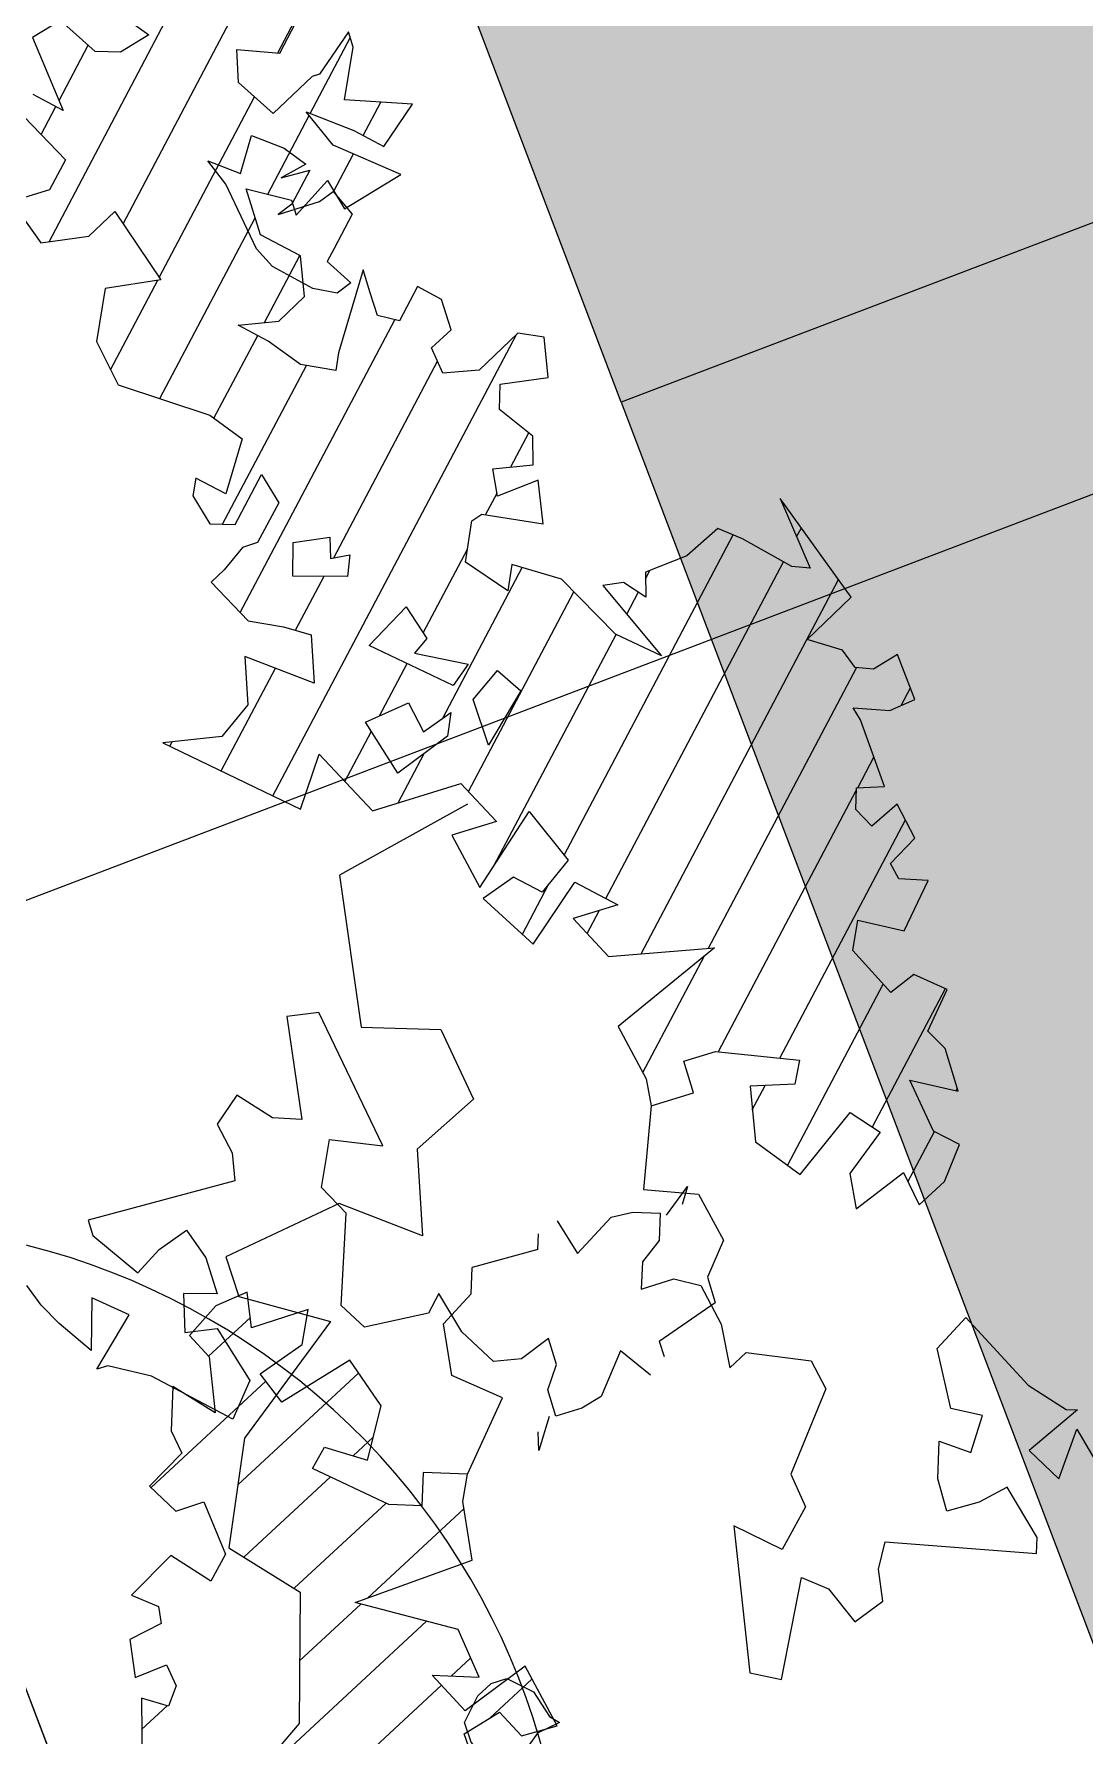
# Model space of a CAD drawing. Header units: metres. Extents: x 1838950 to 1842843, y 5171318 to 5174224.
# Drawn here: x 1841121.359 to 1841122.188, y 5171575.654 to 5171576.997 of the extents above; entities that cross this region are included whole.
import ezdxf

# ---------------------------------------------------------------- set-up
doc = ezdxf.new("R2010")
doc.units = ezdxf.units.M
doc.header["$LTSCALE"] = 0.0254
for name, color, linetype, lineweight, true_color in [('SA - arbuste', 7, 'Continuous', 18, 0x008000), ('SA - bande stérile', 7, 'Continuous', 18, 0xc0c0c0), ('SA - clôture', 7, 'Continuous', 18, 0x800080), ('SA - couvre sol 3', 7, 'Continuous', 18, 0x99cc00), ('SA - gazon', 7, 'Continuous', 18, 0xccffcc), ('SA - haie séparative', 7, 'Continuous', 18, 0x008000), ('SA - Limite terrain', 1, 'Continuous', 18, 0xff0000), ('SA - trame bande stérile', 6, 'Continuous', 18, 0xff00ff), ('SA - trame couvre sol 3', 7, 'Continuous', 18, 0xff6600), ('SA - trame gazon', 4, 'Continuous', 18, 0x00ffff), ('SA - volige bois', 7, 'Continuous', 18, 0x993300)]:
    doc.layers.add(name, color=color, linetype=linetype, lineweight=lineweight, true_color=true_color)
doc.layers.add('SA - Bâtiment AB', color=7, linetype='Continuous', lineweight=18)

msp = doc.modelspace()

# ---------------------------------------------------------------- hatches: boundary and pattern name
at = {"layer": 'SA - bande stérile', "linetype": 'Continuous', "lineweight": 18, "true_color": 0xc0c0c0}
h = msp.add_hatch(dxfattribs=at)
h.set_pattern_fill('GRANULATS2_1', color=9, style=0, pattern_type=2)
h.set_pattern_definition([(0, (0.1, 0), (0.5, 0.5), [0.15, -0.35]), (0, (0.4, 0.05), (0.5, 0.5), [0.125, -0.375]), (0, (0.375, 0.075), (0.5, 0.5), [0.1, -0.4]), (0, (0.225, 0.2), (0.5, 0.5), [0.075, -0.425]), (0, (0.2288, 0.2), (0.5, 0.5), [0.1, -0.4]), (0, (0.225, 0.225), (0.5, 0.5), [0.1, -0.4]), (0, (0.22817, 0.225), (0.5, 0.5), [0.125, -0.375]), (0, (0, 0.325), (0.5, 0.5), [0.125, -0.375]), (0, (0.475, 0.35), (0.5, 0.5), [0.125, -0.375]), (90, (0, 0.1), (-0.5, 0.5), [0.075, -0.425]), (90, (0.075, 0.475), (-0.5, 0.5), [0.05, -0.45]), (90, (0.1, 0), (-0.5, 0.5), [0.075, -0.425]), (90, (0.15, 0.45), (-0.5, 0.5), [0.025, -0.475]), (90, (0.175, 0.25), (-0.5, 0.5), [0.075, -0.425]), (90, (0.225, 0.075), (-0.5, 0.5), [0.125, -0.375]), (90, (0.275, 0.425), (-0.5, 0.5), [0.075, -0.425]), (90, (0.325, 0.225), (-0.5, 0.5), [0.1, -0.4]), (90, (0.35, 0.225), (-0.5, 0.5), [0.1, -0.4]), (90, (0.4, 0), (-0.5, 0.5), [0.05, -0.45]), (90, (0.475, 0.075), (-0.5, 0.5), [0.125, -0.375]), (45, (0.05, 0.05), (0, 0.499999999868), [0.212132, -0.49497478115]), (45, (0.1, 0.075), (0, 0.499999999868), [0.106066, -0.60104078115]), (45, (0.325, 0.35), (0, 0.499999999868), [0.14142135, -0.56568543115]), (45, (0.325, 0.375), (0, 0.499999999868), [0.106066, -0.60104078115]), (135, (0.15, 0.325), (-0.499999999868, 0), [0.0353555, -0.67175128115]), (135, (0.05, 0.05), (-0.499999999868, 0), [0.0707105, -0.63639628115]), (135, (0.2, 0.2), (-0.499999999868, 0), [0.0707105, -0.63639628115]), (135, (0.325, 0.325), (-0.499999999868, 0), [0.0707105, -0.63639628115]), (135, (0.475, 0.425), (-0.499999999868, 0), [0.106066, -0.60104078115]), (135, (0.475, 0.4), (-0.499999999868, 0), [0.0707105, -0.63639628115]), (135, (0.45, 0.45), (-0.499999999868, 0), [0.0707105, -0.63639628115]), (135, (0.3, 0), (-0.499999999868, 0), [0.106066, -0.60104078115]), (26.5650512, (0.45, 0.3), (0.500000000112, -2.4e-11), [0.0559, -1.0621339885]), (26.5650512, (0.325, 0.175), (0.500000000112, -2.4e-11), [0.0559, -1.0621339885]), (26.5650512, (0.15, 0.325), (0.500000000112, -2.4e-11), [0.1118, -1.0062339885]), (26.5650512, (0.175, 0.45), (0.500000000112, -2.4e-11), [0.1118, -1.0062339885]), (26.5650512, (0.175, 0.325), (0.500000000112, -2.4e-11), [0.1118, -1.0062339885]), (26.5650512, (0.475, 0.425), (0.500000000112, -2.4e-11), [0.1118, -1.0062339885]), (26.5650512, (0, 0.175), (0.500000000112, -2.4e-11), [0.167705, -0.9503289885]), (26.5650512, (0, 0.2), (0.500000000112, -2.4e-11), [0.167705, -0.9503289885]), (26.5650512, (0, 0.4), (0.500000000112, -2.4e-11), [0.167705, -0.9503289885]), (63.43494882, (0.25, 0.375), (-1.98e-10, 0.500000000112), [0.0559, -1.0621339885]), (63.43494882, (0.475, 0.35), (-1.98e-10, 0.500000000112), [0.0559, -1.0621339885]), (63.43494882, (0.48326, 0.3665), (-1.98e-10, 0.500000000112), [0.1118, -1.0062339885]), (63.43494882, (0.425, 0.3), (-1.98e-10, 0.500000000112), [0.1118, -1.0062339885]), (63.43494882, (0.125, 0.35), (-1.98e-10, 0.500000000112), [0.1118, -1.0062339885]), (63.43494882, (0.1, 0.35), (-1.98e-10, 0.500000000112), [0.1118, -1.0062339885]), (63.43494882, (0.275, 0.4), (-1.98e-10, 0.500000000112), [0.167705, -0.9503289885]), (116.5650512, (0.15, 0.275), (2.4e-11, 0.500000000112), [0.0559, -1.0621339885]), (116.5650512, (0.475, 0.225), (2.4e-11, 0.500000000112), [0.0559, -1.0621339885]), (116.5650512, (0.375, 0.075), (2.4e-11, 0.500000000112), [0.1118, -1.0062339885]), (116.5650512, (0.35, 0.1), (2.4e-11, 0.500000000112), [0.1118, -1.0062339885]), (116.5650512, (0.4, 0.45), (2.4e-11, 0.500000000112), [0.1118, -1.0062339885]), (116.5650512, (0, 0.2), (2.4e-11, 0.500000000112), [0.1118, -1.0062339885]), (116.5650512, (0.25, 0), (2.4e-11, 0.500000000112), [0.167705, -0.9503289885]), (153.43494882, (0.425, 0.3), (-0.500000000112, -1.98e-10), [0.1118, -1.0062339885]), (153.43494882, (0.45, 0.275), (-0.500000000112, -1.98e-10), [0.1118, -1.0062339885]), (153.43494882, (0.075, 0.025), (-0.500000000112, -1.98e-10), [0.0559, -1.0621339885]), (153.43494882, (0.225, 0.225), (-0.500000000112, -1.98e-10), [0.0559, -1.0621339885]), (153.43494882, (0.325, 0.375), (-0.500000000112, -1.98e-10), [0.0559, -1.0621339885])])
h.paths.add_polyline_path([(1841121.6446, 5171577.1733), (1841124.542, 5171578.2755), (1841126.7803, 5171572.3915), (1841126.313, 5171572.2137), (1841124.2524, 5171577.6304), (1841121.8223, 5171576.706)])
at = {"layer": 'SA - couvre sol 3', "linetype": 'Continuous', "lineweight": 18, "true_color": 0x99cc00}
h = msp.add_hatch(dxfattribs=at)
h.set_pattern_fill('PELOUSE6_1', color=62, style=0, pattern_type=2)
h.set_pattern_definition([(0, (1841079.9403, 5171541.8818), (0, 1.2), [0.375, -2.025]), (90, (1841080.081, 5171541.8818), (-2.4, 1e-16), [0.15, -1.05]), (90, (1841080.1747, 5171541.8818), (-2.4, 1e-16), [0.15, -1.05]), (90, (1841080.1278, 5171541.8818), (-2.4, 1e-16), [0.1875, -1.0125]), (123.6901, (1841080.03406, 5171541.8818), (-2.4, 2.4), [0.12, -4.20746]), (56.3099, (1841080.22156, 5171541.8818), (8e-11, 1.2), [0.12, -4.20746]), (56.3099, (1841080.3153, 5171541.8818), (8e-11, 1.2), [0.26, -4.06666]), (123.6901, (1841079.9403, 5171541.8818), (-2.4, 2.4), [0.26, -4.06666]), (0, (1841080.791, 5171542.1068), (0, 1.2), [0.444246, -1.955755]), (0, (1841080.6343, 5171542.3018), (0, 1.2), [0.8281, -1.5719]), (0, (1841080.6696, 5171542.3018), (0, 1.2), [0.430743, -1.969257]), (0, (1841080.4792, 5171542.4968), (0, 1.2), [1.1948, -1.2052]), (0, (1841080.5213, 5171542.4968), (0, 1.2), [0.294787, -2.105213]), (0, (1841080.3234, 5171542.6918), (0, 1.2), [1.00461, -1.39539]), (0, (1841080.3262, 5171542.8868), (0, 1.2), [0.655697, -1.744303])])
edge = h.paths.add_edge_path()
edge.add_line((1841124.4247, 5171568.1894), (1841123.1446, 5171570.98))
edge.add_line((1841123.1446, 5171570.98), (1841120.8968, 5171576.8889))
edge.add_line((1841120.8968, 5171576.8889), (1841118.6817, 5171576.0462))
edge.add_line((1841118.6817, 5171576.0462), (1841118.9306, 5171575.3919))
edge.add_line((1841118.9306, 5171575.3919), (1841118.1829, 5171575.1075))
edge.add_line((1841118.1829, 5171575.1075), (1841117.934, 5171575.7618))
edge.add_line((1841117.934, 5171575.7618), (1841117.1587, 5171575.4669))
edge.add_line((1841117.1587, 5171575.4669), (1841117.2033, 5171575.3497))
edge.add_line((1841117.2033, 5171575.3497), (1841114.4455, 5171574.3006))
edge.add_line((1841114.4455, 5171574.3006), (1841114.8774, 5171573.1653))
edge.add_line((1841114.8774, 5171573.1653), (1841115.0329, 5171573.2254))
edge.add_arc((1841115.7442, 5171571.3561), 2, 33.9234, 110.8327, ccw=False)
edge.add_line((1841117.4038, 5171572.4723), (1841123.448, 5171563.4854))
edge.add_arc((1841127.3895, 5171566.1363), 4.75, 213.9233, 345.355)
edge.add_line((1841131.9852, 5171564.9354), (1841133.3513, 5171570.1633))
edge.add_line((1841133.3513, 5171570.1633), (1841128.3515, 5171568.2613))
edge.add_line((1841128.3515, 5171568.2613), (1841127.911, 5171569.4193))
edge.add_line((1841127.911, 5171569.4193), (1841125.2005, 5171568.3882))
edge.add_line((1841125.2005, 5171568.3882), (1841125.1685, 5171568.4723))
edge.add_line((1841125.1685, 5171568.4723), (1841124.4247, 5171568.1894))

# ---------------------------------------------------------------- linework, layer by layer
at = {"layer": 'SA - arbuste'}
msp.add_arc((1841121.2149, 5171575.4923), 0.5659, 353.7079, 105.3583, dxfattribs=at)
at = {"layer": 'SA - Bâtiment AB', "linetype": 'Continuous'}
msp.add_line((1841118.9306, 5171575.3919), (1841124.7909, 5171577.6213), dxfattribs=at)
at = {"layer": 'SA - clôture', "lineweight": 20, "flags": 128}
msp.add_lwpolyline([(1841125.2619, 5171568.5079), (1841124.2338, 5171568.1168), (1841120.8968, 5171576.8889)], dxfattribs=at)
at = {"layer": 'SA - gazon', "color": 254, "linetype": 'Continuous', "true_color": 0xccffcc}
msp.add_solid([(1841124.2524, 5171577.6304), (1841121.8223, 5171576.706), (1841126.313, 5171572.2137), (1841123.8829, 5171571.2893)], dxfattribs=at)
at = {"layer": 'SA - haie séparative'}
for p, q in [((1841121.3707, 5171576.8327), (1841121.4892, 5171577.0572)), ((1841121.3707, 5171576.8327), (1841121.4892, 5171577.0572)), ((1841121.4291, 5171576.8469), (1841121.5281, 5171577.0343)), ((1841121.4291, 5171576.8469), (1841121.5281, 5171577.0343)), ((1841121.5512, 5171576.9816), (1841121.5644, 5171577.0066)), ((1841121.5512, 5171576.9816), (1841121.5644, 5171577.0066)), ((1841121.3786, 5171576.9442), (1841121.4016, 5171576.9877)), ((1841121.3786, 5171576.9442), (1841121.4016, 5171576.9877)), ((1841121.5769, 5171576.9339), (1841121.6084, 5171576.9935)), ((1841121.5769, 5171576.9339), (1841121.6084, 5171576.9935)), ((1841121.4577, 5171576.8046), (1841121.5329, 5171576.947)), ((1841121.4577, 5171576.8046), (1841121.5329, 5171576.947)), ((1841121.6186, 5171576.9165), (1841121.6325, 5171576.9428)), ((1841121.6186, 5171576.9165), (1841121.6325, 5171576.9428)), ((1841121.3644, 5171576.9173), (1841121.3761, 5171576.9394)), ((1841121.3644, 5171576.9173), (1841121.3761, 5171576.9394)), ((1841121.5433, 5171576.8702), (1841121.576, 5171576.9322)), ((1841121.5433, 5171576.8702), (1841121.576, 5171576.9322)), ((1841121.5218, 5171576.8865), (1841121.5304, 5171576.9165)), ((1841121.5304, 5171576.9165), (1841121.5562, 5171576.9065)), ((1841121.5562, 5171576.9065), (1841121.5733, 5171576.8939)), ((1841121.5955, 5171576.8726), (1841121.6109, 5171576.9019)), ((1841121.5955, 5171576.8726), (1841121.6109, 5171576.9019)), ((1841121.4961, 5171576.8964), (1841121.5218, 5171576.8865)), ((1841121.5102, 5171576.8782), (1841121.4961, 5171576.8964)), ((1841121.5733, 5171576.8939), (1841121.5539, 5171576.8832)), ((1841121.5539, 5171576.8832), (1841121.5766, 5171576.8892)), ((1841121.5766, 5171576.8892), (1841121.5623, 5171576.8622)), ((1841121.5344, 5171576.8272), (1841121.5102, 5171576.8782)), ((1841121.5516, 5171576.8542), (1841121.5843, 5171576.8643)), ((1841121.5623, 5171576.8622), (1841121.5516, 5171576.8542)), ((1841121.5843, 5171576.8643), (1841121.595, 5171576.8723)), ((1841121.595, 5171576.8723), (1841121.61, 5171576.8543)), ((1841121.4581, 5171576.7089), (1841121.5335, 5171576.8516)), ((1841121.4581, 5171576.7089), (1841121.5335, 5171576.8516)), ((1841121.61, 5171576.8543), (1841121.5957, 5171576.8273)), ((1841121.5472, 5171576.8132), (1841121.5344, 5171576.8272)), ((1841121.5407, 5171576.769), (1841121.5687, 5171576.8218)), ((1841121.5407, 5171576.769), (1841121.5687, 5171576.8218)), ((1841121.5957, 5171576.8273), (1841121.5903, 5171576.8171)), ((1841121.579, 5171576.7957), (1841121.5472, 5171576.8132)), ((1841121.5903, 5171576.8171), (1841121.6088, 5171576.8002)), ((1841121.4192, 5171576.7317), (1841121.4565, 5171576.8023)), ((1841121.4192, 5171576.7317), (1841121.4565, 5171576.8023)), ((1841121.5981, 5171576.7922), (1841121.579, 5171576.7957)), ((1841121.6088, 5171576.8002), (1841121.5981, 5171576.7922)), ((1841121.5217, 5171576.5401), (1841121.6437, 5171576.7711)), ((1841121.5217, 5171576.5401), (1841121.6437, 5171576.7711)), ((1841121.5009, 5171576.6935), (1841121.5354, 5171576.7588)), ((1841121.5009, 5171576.6935), (1841121.5354, 5171576.7588)), ((1841121.5473, 5171576.3956), (1841121.7393, 5171576.7591)), ((1841121.5473, 5171576.3956), (1841121.7393, 5171576.7591)), ((1841121.5076, 5171576.6098), (1841121.5738, 5171576.7351)), ((1841121.5076, 5171576.6098), (1841121.5738, 5171576.7351)), ((1841121.5955, 5171576.5834), (1841121.6774, 5171576.7384)), ((1841121.5955, 5171576.5834), (1841121.6774, 5171576.7384)), ((1841121.7352, 5171576.655), (1841121.7494, 5171576.6819)), ((1841121.7352, 5171576.655), (1841121.7494, 5171576.6819)), ((1841121.7153, 5171576.6173), (1841121.7243, 5171576.6344)), ((1841121.7153, 5171576.6173), (1841121.7243, 5171576.6344)), ((1841121.9608, 5171576.5999), (1841121.9645, 5171576.607)), ((1841121.9608, 5171576.5999), (1841121.9645, 5171576.607)), ((1841121.7772, 5171576.3488), (1841121.9107, 5171576.6015)), ((1841121.7772, 5171576.3488), (1841121.9107, 5171576.6015)), ((1841121.6661, 5171576.5241), (1841121.701, 5171576.5903)), ((1841121.6661, 5171576.5241), (1841121.701, 5171576.5903)), ((1841121.8101, 5171576.3147), (1841121.9504, 5171576.5801)), ((1841121.8101, 5171576.3147), (1841121.9504, 5171576.5801)), ((1841121.5653, 5171576.5262), (1841121.5878, 5171576.5688)), ((1841121.5653, 5171576.5262), (1841121.5878, 5171576.5688)), ((1841121.6815, 5171576.4569), (1841121.7442, 5171576.5756)), ((1841121.6815, 5171576.4569), (1841121.7442, 5171576.5756)), ((1841121.838, 5171576.271), (1841121.9939, 5171576.5662)), ((1841121.838, 5171576.271), (1841121.9939, 5171576.5662)), ((1841121.8415, 5171576.5668), (1841121.8449, 5171576.5733)), ((1841121.8415, 5171576.5668), (1841121.8449, 5171576.5733)), ((1841121.7018, 5171576.3989), (1841121.785, 5171576.5565)), ((1841121.7018, 5171576.3989), (1841121.785, 5171576.5565)), ((1841121.8267, 5171576.5389), (1841121.8358, 5171576.5561)), ((1841121.8267, 5171576.5389), (1841121.8358, 5171576.5561)), ((1841121.7219, 5171576.3405), (1841121.8183, 5171576.5229)), ((1841121.7219, 5171576.3405), (1841121.8183, 5171576.5229)), ((1841121.6315, 5171576.4587), (1841121.6533, 5171576.5)), ((1841121.6315, 5171576.4587), (1841121.6533, 5171576.5)), ((1841121.5067, 5171576.4152), (1841121.5495, 5171576.4962)), ((1841121.5067, 5171576.4152), (1841121.5495, 5171576.4962)), ((1841121.8913, 5171576.2754), (1841122.0081, 5171576.4966)), ((1841121.8913, 5171576.2754), (1841122.0081, 5171576.4966)), ((1841122.0433, 5171576.4668), (1841122.0507, 5171576.4808)), ((1841122.0433, 5171576.4668), (1841122.0507, 5171576.4808)), ((1841121.6042, 5171576.407), (1841121.6251, 5171576.4465)), ((1841121.6042, 5171576.407), (1841121.6251, 5171576.4465)), ((1841121.4661, 5171576.4347), (1841121.4679, 5171576.4381)), ((1841121.4661, 5171576.4347), (1841121.4679, 5171576.4381)), ((1841121.6462, 5171576.3901), (1841121.6668, 5171576.4289)), ((1841121.6462, 5171576.3901), (1841121.6668, 5171576.4289)), ((1841122.009, 5171576.4019), (1841122.0218, 5171576.4261)), ((1841122.009, 5171576.4019), (1841122.0218, 5171576.4261)), ((1841121.8991, 5171576.1938), (1841122.0079, 5171576.3998)), ((1841121.8991, 5171576.1938), (1841122.0079, 5171576.3998)), ((1841121.7011, 5171576.3889), (1841121.6, 5171576.3331)), ((1841121.9474, 5171576.1887), (1841122.0466, 5171576.3767)), ((1841121.9474, 5171576.1887), (1841122.0466, 5171576.3767)), ((1841121.6, 5171576.3331), (1841121.6172, 5171576.213)), ((1841121.7443, 5171576.2864), (1841121.7652, 5171576.3261)), ((1841121.7443, 5171576.2864), (1841121.7652, 5171576.3261)), ((1841121.7955, 5171576.2869), (1841121.8052, 5171576.3053)), ((1841121.7955, 5171576.2869), (1841121.8052, 5171576.3053)), ((1841121.8395, 5171576.1774), (1841121.8881, 5171576.2693)), ((1841121.8395, 5171576.1774), (1841121.8881, 5171576.2693)), ((1841121.9536, 5171576.1041), (1841122.0291, 5171576.2471)), ((1841121.9536, 5171576.1041), (1841122.0291, 5171576.2471)), ((1841122.0206, 5171576.1344), (1841122.0782, 5171576.2436)), ((1841122.0206, 5171576.1344), (1841122.0782, 5171576.2436)), ((1841121.5837, 5171576.2246), (1841121.5583, 5171576.2215)), ((1841121.5583, 5171576.2215), (1841121.5702, 5171576.1403)), ((1841121.6341, 5171576.1195), (1841121.5837, 5171576.2246)), ((1841121.6172, 5171576.213), (1841121.68, 5171576.2114)), ((1841121.68, 5171576.2114), (1841121.7057, 5171576.1563)), ((1841121.9258, 5171576.1479), (1841121.936, 5171576.1671)), ((1841121.9258, 5171576.1479), (1841121.936, 5171576.1671)), ((1841122.0866, 5171576.1631), (1841122.0877, 5171576.165)), ((1841122.0866, 5171576.1631), (1841122.0877, 5171576.165)), ((1841121.519, 5171576.1594), (1841121.5034, 5171576.1367)), ((1841121.5471, 5171576.1417), (1841121.519, 5171576.1594)), ((1841121.7057, 5171576.1563), (1841121.6614, 5171576.1168)), ((1841121.8459, 5171576.151), (1841121.8399, 5171576.085)), ((1841121.5034, 5171576.1367), (1841121.5152, 5171576.1139)), ((1841121.5702, 5171576.1403), (1841121.5471, 5171576.1417)), ((1841121.5858, 5171576.0867), (1841121.5921, 5171576.1244)), ((1841121.5921, 5171576.1244), (1841121.6341, 5171576.1195)), ((1841122.0486, 5171576.0912), (1841122.0696, 5171576.1308)), ((1841122.0486, 5171576.0912), (1841122.0696, 5171576.1308)), ((1841121.5152, 5171576.1139), (1841121.5173, 5171576.0919)), ((1841121.6614, 5171576.1168), (1841121.6654, 5171576.0484)), ((1841121.5173, 5171576.0919), (1841121.4015, 5171576.0609)), ((1841121.6053, 5171576.0663), (1841121.5858, 5171576.0867)), ((1841121.8399, 5171576.085), (1841121.8834, 5171576.0815)), ((1841121.858, 5171576.0647), (1841121.8747, 5171576.0873)), ((1841121.8747, 5171576.0873), (1841121.8704, 5171576.0732)), ((1841121.8834, 5171576.0815), (1841121.9031, 5171576.0451)), ((1841121.5996, 5171576.074), (1841121.5102, 5171576.032)), ((1841121.6654, 5171576.0484), (1841121.5996, 5171576.074)), ((1841121.4015, 5171576.0609), (1841121.4052, 5171576.0488)), ((1841121.6014, 5171575.9935), (1841121.6053, 5171576.0663)), ((1841121.7718, 5171576.0604), (1841121.7879, 5171576.0346)), ((1841121.7879, 5171576.0346), (1841121.8143, 5171576.0633)), ((1841121.8143, 5171576.0633), (1841121.8316, 5171576.0672)), ((1841121.8316, 5171576.0672), (1841121.8532, 5171576.0663)), ((1841121.8532, 5171576.0663), (1841121.8523, 5171576.0447)), ((1841121.4052, 5171576.0488), (1841121.4407, 5171576.0193)), ((1841121.4576, 5171576.0377), (1841121.4793, 5171576.0529)), ((1841121.4793, 5171576.0529), (1841121.4945, 5171576.0312)), ((1841121.7565, 5171576.0376), (1841121.757, 5171576.0502)), ((1841121.8523, 5171576.0447), (1841121.8391, 5171576.0281)), ((1841121.9031, 5171576.0451), (1841121.8905, 5171576.0158)), ((1841121.4407, 5171576.0193), (1841121.4576, 5171576.0377)), ((1841121.4945, 5171576.0312), (1841121.5033, 5171576.0028)), ((1841121.5102, 5171576.032), (1841121.5205, 5171576.0006)), ((1841121.7565, 5171576.0376), (1841121.7046, 5171576.0234)), ((1841121.8391, 5171576.0281), (1841121.8382, 5171576.0065)), ((1841121.7038, 5171576.0027), (1841121.7046, 5171576.0234)), ((1841121.8382, 5171576.0065), (1841121.8638, 5171576.0145)), ((1841121.8638, 5171576.0145), (1841121.8852, 5171576.0092)), ((1841121.8905, 5171576.0158), (1841121.8966, 5171575.996)), ((1841121.3646, 5171575.9939), (1841121.3533, 5171576.0092)), ((1841121.4768, 5171576.0031), (1841121.4778, 5171575.9723)), ((1841121.5033, 5171576.0028), (1841121.4768, 5171576.0031)), ((1841121.5205, 5171576.0006), (1841121.593, 5171575.9809)), ((1841121.6785, 5171576.0031), (1841121.6702, 5171575.9874)), ((1841121.6964, 5171575.9728), (1841121.6785, 5171576.0031)), ((1841121.6821, 5171575.9792), (1841121.7038, 5171576.0027)), ((1841121.8852, 5171576.0092), (1841121.9012, 5171575.9788)), ((1841121.3786, 5171575.9793), (1841121.3646, 5171575.9939)), ((1841121.4044, 5171575.9996), (1841121.404, 5171575.958)), ((1841121.434, 5171575.9861), (1841121.4044, 5171575.9996)), ((1841121.6198, 5171575.9765), (1841121.6014, 5171575.9935)), ((1841121.6702, 5171575.9874), (1841121.6198, 5171575.9765)), ((1841121.8523, 5171575.9654), (1841121.8966, 5171575.996)), ((1841121.404, 5171575.958), (1841121.3786, 5171575.9793)), ((1841121.4085, 5171575.9433), (1841121.434, 5171575.9861)), ((1841121.4778, 5171575.9723), (1841121.5033, 5171575.9754)), ((1841121.5296, 5171575.984), (1841121.4967, 5171575.9536)), ((1841121.5296, 5171575.984), (1841121.4967, 5171575.9536)), ((1841121.5033, 5171575.9754), (1841121.5291, 5171575.9344)), ((1841121.593, 5171575.9809), (1841121.5251, 5171575.8888)), ((1841121.6887, 5171575.9384), (1841121.6821, 5171575.9792)), ((1841121.9012, 5171575.9788), (1841121.908, 5171575.9443)), ((1841122.0717, 5171575.9596), (1841122.0943, 5171575.984)), ((1841122.0943, 5171575.984), (1841122.1436, 5171575.9307)), ((1841121.7215, 5171575.9495), (1841121.6964, 5171575.9728)), ((1841121.7649, 5171575.9676), (1841121.7435, 5171575.9515)), ((1841121.7713, 5171575.9469), (1841121.7649, 5171575.9676)), ((1841121.8523, 5171575.9654), (1841121.8561, 5171575.9533)), ((1841121.7435, 5171575.9515), (1841121.7215, 5171575.9495)), ((1841121.7643, 5171575.9269), (1841121.7713, 5171575.9469)), ((1841121.8217, 5171575.9578), (1841121.8064, 5171575.9219)), ((1841121.8455, 5171575.9387), (1841121.8217, 5171575.9578)), ((1841121.908, 5171575.9443), (1841121.921, 5171575.9564)), ((1841121.921, 5171575.9564), (1841121.9722, 5171575.9499)), ((1841121.9722, 5171575.9499), (1841121.9839, 5171575.9279)), ((1841122.0825, 5171575.9123), (1841122.0717, 5171575.9596)), ((1841121.4171, 5171575.946), (1841121.4085, 5171575.9433)), ((1841121.4517, 5171575.9378), (1841121.4171, 5171575.946)), ((1841121.5417, 5171575.9339), (1841121.4512, 5171575.85)), ((1841121.5417, 5171575.9339), (1841121.4512, 5171575.85)), ((1841121.5159, 5171575.9039), (1841121.4517, 5171575.9378)), ((1841121.5291, 5171575.9344), (1841121.5159, 5171575.9039)), ((1841121.615, 5171575.9403), (1841121.5198, 5171575.8522)), ((1841121.615, 5171575.9403), (1841121.5198, 5171575.8522)), ((1841121.7285, 5171575.9206), (1841121.6887, 5171575.9384)), ((1841121.4699, 5171575.9288), (1841121.4683, 5171575.9273)), ((1841121.4699, 5171575.9288), (1841121.4683, 5171575.9273)), ((1841121.701, 5171575.8604), (1841121.7285, 5171575.9206)), ((1841121.7707, 5171575.9062), (1841121.7643, 5171575.9269)), ((1841121.8064, 5171575.9219), (1841121.7913, 5171575.9126)), ((1841121.9839, 5171575.9279), (1841121.9561, 5171575.8604)), ((1841122.1436, 5171575.9307), (1841122.1735, 5171575.9115)), ((1841121.7913, 5171575.9126), (1841121.7707, 5171575.9062)), ((1841122.1075, 5171575.9069), (1841122.0825, 5171575.9123)), ((1841122.0983, 5171575.8775), (1841122.1075, 5171575.9069)), ((1841122.1825, 5171575.9112), (1841122.1443, 5171575.8793)), ((1841122.1735, 5171575.9115), (1841122.1825, 5171575.9112)), ((1841121.7573, 5171575.8793), (1841121.7567, 5171575.894)), ((1841121.7655, 5171575.9061), (1841121.7573, 5171575.8793)), ((1841122.1678, 5171575.8568), (1841122.1819, 5171575.8959)), ((1841122.1819, 5171575.8959), (1841122.1988, 5171575.8673)), ((1841121.5251, 5171575.8888), (1841121.5125, 5171575.8024)), ((1841121.6266, 5171575.8897), (1841121.6107, 5171575.875)), ((1841121.6266, 5171575.8897), (1841121.6107, 5171575.875)), ((1841122.0722, 5171575.8568), (1841122.0734, 5171575.8865)), ((1841122.0734, 5171575.8865), (1841122.0983, 5171575.8775)), ((1841122.1443, 5171575.8793), (1841122.1678, 5171575.8568)), ((1841121.5928, 5171575.8584), (1841121.5244, 5171575.7951)), ((1841121.5928, 5171575.8584), (1841121.5244, 5171575.7951)), ((1841121.9561, 5171575.8604), (1841121.9677, 5171575.8347)), ((1841122.0794, 5171575.8313), (1841122.0722, 5171575.8568)), ((1841122.127, 5171575.8502), (1841122.1049, 5171575.8384)), ((1841122.1507, 5171575.8105), (1841122.127, 5171575.8502)), ((1841121.6367, 5171575.8376), (1841121.5641, 5171575.7705)), ((1841121.6367, 5171575.8376), (1841121.5641, 5171575.7705)), ((1841121.6983, 5171575.8333), (1841121.622, 5171575.7627)), ((1841121.6983, 5171575.8333), (1841121.622, 5171575.7627)), ((1841121.9677, 5171575.8347), (1841121.9493, 5171575.8012)), ((1841122.1049, 5171575.8384), (1841122.0794, 5171575.8313)), ((1841121.9113, 5171575.8198), (1841121.9239, 5171575.7039)), ((1841121.9493, 5171575.8012), (1841121.9113, 5171575.8198)), ((1841121.5125, 5171575.8024), (1841121.5689, 5171575.7675)), ((1841122.0253, 5171575.7856), (1841122.0307, 5171575.8071)), ((1841122.0307, 5171575.8071), (1841122.1502, 5171575.7979)), ((1841122.1502, 5171575.7979), (1841122.1507, 5171575.8105)), ((1841121.9489, 5171575.6984), (1841121.9647, 5171575.779)), ((1841121.9647, 5171575.779), (1841121.986, 5171575.77)), ((1841122.0288, 5171575.7603), (1841122.0253, 5171575.7856)), ((1841121.5689, 5171575.7675), (1841121.5682, 5171575.6639)), ((1841121.986, 5171575.77), (1841122.0066, 5171575.744)), ((1841122.0066, 5171575.744), (1841122.0288, 5171575.7603)), ((1841121.6169, 5171575.758), (1841121.5685, 5171575.7132)), ((1841121.6169, 5171575.758), (1841121.5685, 5171575.7132)), ((1841121.6687, 5171575.7445), (1841121.5226, 5171575.6093)), ((1841121.6687, 5171575.7445), (1841121.5226, 5171575.6093)), ((1841121.7035, 5171575.7154), (1841121.6883, 5171575.7013)), ((1841121.7035, 5171575.7154), (1841121.6883, 5171575.7013)), ((1841121.6805, 5171575.6941), (1841121.5323, 5171575.5569)), ((1841121.6805, 5171575.6941), (1841121.5323, 5171575.5569)), ((1841121.7519, 5171575.6989), (1841121.719, 5171575.6684)), ((1841121.7519, 5171575.6989), (1841121.719, 5171575.6684)), ((1841121.9239, 5171575.7039), (1841121.9489, 5171575.6984)), ((1841121.4639, 5171575.6778), (1841121.4438, 5171575.6591)), ((1841121.4639, 5171575.6778), (1841121.4438, 5171575.6591)), ((1841121.5682, 5171575.6639), (1841121.5224, 5171575.6102))]:
    msp.add_line(p, q, dxfattribs=at)
at = {"layer": 'SA - haie séparative', "flags": 128}
for points in [[(1841121.4238, 5171577.0143), (1841121.4494, 5171576.9958), (1841121.4271, 5171576.9823), (1841121.4072, 5171576.9828), (1841121.3798, 5171577.0073), (1841121.3576, 5171576.9938), (1841121.3819, 5171576.9363), (1841121.3583, 5171576.9488)], [(1841121.3446, 5171576.938), (1841121.3836, 5171576.8972), (1841121.3711, 5171576.8736), (1841121.341, 5171576.8643), (1841121.3642, 5171576.8319), (1841121.4022, 5171576.837), (1841121.4226, 5171576.8565), (1841121.459, 5171576.8027), (1841121.415, 5171576.7957), (1841121.4081, 5171576.7539), (1841121.4253, 5171576.7197), (1841121.4977, 5171576.6958), (1841121.5232, 5171576.6773), (1841121.5102, 5171576.6337), (1841121.4866, 5171576.6462), (1841121.4843, 5171576.6323), (1841121.4977, 5171576.6101), (1841121.5177, 5171576.6096), (1841121.5385, 5171576.649), (1841121.552, 5171576.6268), (1841121.5353, 5171576.5953), (1841121.5233, 5171576.5915), (1841121.5089, 5171576.5739), (1841121.4987, 5171576.5642), (1841121.528, 5171576.5336), (1841121.5558, 5171576.529), (1841121.5776, 5171576.5225), (1841121.5799, 5171576.4846), (1841121.5253, 5171576.5054), (1841121.5276, 5171576.4675), (1841121.5071, 5171576.4423), (1841121.4606, 5171576.4374), (1841121.5691, 5171576.3851), (1841121.584, 5171576.4284), (1841121.626, 5171576.3838), (1841121.6958, 5171576.4053), (1841121.7239, 5171576.3754), (1841121.6886, 5171576.3645), (1841121.7107, 5171576.3232), (1841121.7497, 5171576.3833), (1841121.7805, 5171576.3448), (1841121.76, 5171576.3196), (1841121.7374, 5171576.3315), (1841121.7134, 5171576.3146), (1841121.7528, 5171576.2787), (1841121.7858, 5171576.3276), (1841121.8196, 5171576.3097), (1841121.7843, 5171576.2988), (1841121.8124, 5171576.2688), (1841121.896, 5171576.2758), (1841121.82, 5171576.2137), (1841121.8421, 5171576.1724), (1841121.8459, 5171576.151), (1841121.8795, 5171576.1613), (1841121.8718, 5171576.1863), (1841121.8968, 5171576.194), (1841121.963, 5171576.1871), (1841121.9594, 5171576.1681), (1841121.9241, 5171576.1666), (1841121.9282, 5171576.1227), (1841121.9635, 5171576.0968), (1841122.0031, 5171576.1458), (1841122.0267, 5171576.1304), (1841122.0029, 5171576.0976), (1841122.0077, 5171576.0699), (1841122.0451, 5171576.0984), (1841122.0576, 5171576.073), (1841122.0774, 5171576.0914), (1841122.0892, 5171576.1205), (1841122.0689, 5171576.1312), (1841122.05, 5171576.1712), (1841122.0884, 5171576.1627), (1841122.078, 5171576.1962), (1841122.0644, 5171576.2099), (1841122.0796, 5171576.2429), (1841122.0534, 5171576.2546), (1841122.0351, 5171576.2405), (1841122.0051, 5171576.2737), (1841122.0091, 5171576.2975), (1841122.0456, 5171576.289), (1841122.0645, 5171576.3287), (1841122.0414, 5171576.3301), (1841122.0348, 5171576.3422), (1841122.0541, 5171576.3623), (1841122.0402, 5171576.3891), (1841122.0201, 5171576.3716), (1841122.0076, 5171576.3847), (1841122.008, 5171576.4018), (1841122.0302, 5171576.403), (1841122.0111, 5171576.4556), (1841122.0054, 5171576.4651), (1841122.0344, 5171576.4628), (1841122.0542, 5171576.4717), (1841122.0405, 5171576.5071), (1841122.0214, 5171576.4955), (1841122.0069, 5171576.4967), (1841121.997, 5171576.5106), (1841121.969, 5171576.5189), (1841122.0039, 5171576.5523), (1841121.9478, 5171576.6302), (1841121.9714, 5171576.5753), (1841121.9569, 5171576.5765), (1841121.918, 5171576.5984), (1841121.8986, 5171576.6065), (1841121.8741, 5171576.5849), (1841121.8414, 5171576.5719), (1841121.8418, 5171576.5522), (1841121.8241, 5171576.5638), (1841121.8078, 5171576.5616), (1841121.8541, 5171576.5061), (1841121.8178, 5171576.5231), (1841121.7751, 5171576.5666), (1841121.7359, 5171576.578), (1841121.7329, 5171576.5572), (1841121.6995, 5171576.5799), (1841121.7044, 5171576.6126), (1841121.7122, 5171576.6178), (1841121.7607, 5171576.6102), (1841121.7567, 5171576.6447), (1841121.7247, 5171576.6321), (1841121.721, 5171576.6535), (1841121.7529, 5171576.6568), (1841121.7526, 5171576.6793), (1841121.7263, 5171576.7004), (1841121.7267, 5171576.7203), (1841121.7647, 5171576.7255), (1841121.7614, 5171576.7575), (1841121.7407, 5171576.7605), (1841121.7101, 5171576.7313), (1841121.6816, 5171576.729), (1841121.6726, 5171576.7489), (1841121.6881, 5171576.7631), (1841121.6806, 5171576.7872), (1841121.6615, 5171576.7973), (1841121.6472, 5171576.7703), (1841121.6299, 5171576.7744), (1841121.6243, 5171576.7924), (1841121.6187, 5171576.8105), (1841121.5993, 5171576.7451), (1841121.597, 5171576.7312), (1841121.5692, 5171576.7358), (1841121.5437, 5171576.7543), (1841121.52, 5171576.7668), (1841121.552, 5171576.7701), (1841121.5724, 5171576.7896), (1841121.5691, 5171576.8216), (1841121.5376, 5171576.8382), (1841121.5264, 5171576.8744), (1841121.5621, 5171576.8656), (1841121.5659, 5171576.8536), (1841121.5904, 5171576.8809), (1841121.6039, 5171576.8587), (1841121.6483, 5171576.8856), (1841121.595, 5171576.9088), (1841121.5737, 5171576.9352), (1841121.6112, 5171576.9204), (1841121.6349, 5171576.9079), (1841121.6576, 5171576.9413), (1841121.6038, 5171576.9445), (1841121.6107, 5171576.9862), (1841121.607, 5171576.9983), (1841121.5843, 5171576.9649), (1841121.5783, 5171576.963), (1841121.5477, 5171576.9338), (1841121.5203, 5171576.9583), (1841121.5189, 5171576.9843), (1841121.5528, 5171576.9815), (1841121.5652, 5171577.0052)], [(1841121.7147, 5171575.6092), (1841121.6985, 5171575.6558), (1841121.7262, 5171575.6728), (1841121.7435, 5171575.6541), (1841121.7717, 5171575.662), (1841121.7465, 5171575.709), (1841121.6992, 5171575.6738), (1841121.6732, 5171575.7019), (1841121.7101, 5171575.7005), (1841121.6936, 5171575.7381), (1841121.6123, 5171575.7592), (1841121.7047, 5171575.7926), (1841121.6974, 5171575.8389), (1841121.701, 5171575.8604), (1841121.6659, 5171575.8617), (1841121.6649, 5171575.8356), (1841121.6388, 5171575.8366), (1841121.5786, 5171575.8651), (1841121.5882, 5171575.8818), (1841121.6221, 5171575.8715), (1841121.6328, 5171575.9144), (1841121.608, 5171575.9505), (1841121.5544, 5171575.9174), (1841121.5373, 5171575.9397), (1841121.5706, 5171575.9628), (1841121.5753, 5171575.9905), (1841121.5306, 5171575.976), (1841121.5271, 5171576.0041), (1841121.5024, 5171575.9933), (1841121.4816, 5171575.9698), (1841121.4972, 5171575.953), (1841121.5018, 5171575.909), (1841121.4684, 5171575.9297), (1841121.467, 5171575.8946), (1841121.4754, 5171575.8772), (1841121.45, 5171575.8511), (1841121.4709, 5171575.8314), (1841121.4928, 5171575.8387), (1841121.5101, 5171575.7974), (1841121.4985, 5171575.7762), (1841121.4668, 5171575.7964), (1841121.4359, 5171575.7651), (1841121.4572, 5171575.7562), (1841121.4593, 5171575.7426), (1841121.4345, 5171575.73), (1841121.4388, 5171575.7001), (1841121.4635, 5171575.71), (1841121.471, 5171575.6935), (1841121.4649, 5171575.6775), (1841121.4436, 5171575.6837), (1841121.4441, 5171575.6278)]]:
    msp.add_lwpolyline(points, dxfattribs=at)
for points in [[(1841121.6063, 5171576.5686), (1841121.5632, 5171576.569), (1841121.5635, 5171576.5955), (1841121.5924, 5171576.5997), (1841121.5929, 5171576.5829), (1841121.608, 5171576.5857)], [(1841121.7016, 5171576.4995), (1841121.6898, 5171576.4827), (1841121.6235, 5171576.5141), (1841121.6527, 5171576.5448), (1841121.669, 5171576.5196), (1841121.6593, 5171576.5082)], [(1841121.743, 5171576.4784), (1841121.7175, 5171576.4356), (1841121.7055, 5171576.4715), (1841121.7248, 5171576.4945)], [(1841121.6852, 5171576.4426), (1841121.6461, 5171576.4136), (1841121.6205, 5171576.4538), (1841121.6544, 5171576.469), (1841121.6662, 5171576.4462), (1841121.6879, 5171576.4614)], [(1841121.7562, 5171575.6563), (1841121.7307, 5171575.6205), (1841121.7199, 5171575.6306), (1841121.7039, 5171575.649), (1841121.6987, 5171575.6647), (1841121.7092, 5171575.6856), (1841121.7197, 5171575.6953), (1841121.7321, 5171575.6994), (1841121.753, 5171575.6888), (1841121.7656, 5171575.6694), (1841121.7735, 5171575.6645)]]:
    msp.add_lwpolyline(points, close=True, dxfattribs=at)
at = {"layer": 'SA - Limite terrain'}
msp.add_open_spline([(1841077.1485, 5171583.5529), (1841078.8191, 5171584.5954), (1841080.4897, 5171585.6379), (1841083.6639, 5171586.8607), (1841086.8381, 5171588.0834), (1841093.7112, 5171590.7349), (1841100.5843, 5171593.3863), (1841105.8354, 5171595.3795), (1841111.0864, 5171597.3727), (1841112.7835, 5171598.0158), (1841114.4805, 5171598.6589), (1841120.1437, 5171600.7977), (1841125.8069, 5171602.9364), (1841137.9788, 5171607.5816), (1841150.1507, 5171612.2269), (1841152.2407, 5171613.0169), (1841154.3307, 5171613.8069), (1841157.6242, 5171615.0086), (1841160.9178, 5171616.2103), (1841160.8937, 5171617.2726), (1841160.8697, 5171618.335), (1841160.7519, 5171622.2441), (1841160.6341, 5171626.1532), (1841160.5459, 5171628.0785), (1841160.4576, 5171630.0038), (1841160.0075, 5171632.9962), (1841159.5574, 5171635.9885), (1841161.4156, 5171637.1289), (1841163.2737, 5171638.2693), (1841163.062, 5171638.6198), (1841162.8502, 5171638.9702), (1841163.1316, 5171639.1783), (1841163.413, 5171639.3865), (1841163.4664, 5171639.3345), (1841163.5199, 5171639.2825), (1841164.0378, 5171639.6824), (1841164.5557, 5171640.0822), (1841164.6484, 5171639.9622), (1841164.7411, 5171639.8421), (1841166.3443, 5171640.4782), (1841167.7831, 5171641.5484), (1841166.8333, 5171642.7817), (1841165.8835, 5171644.0151), (1841171.2018, 5171648.0241), (1841176.5201, 5171652.0331), (1841176.562, 5171652.0654), (1841176.6038, 5171652.0977), (1841176.5828, 5171652.125), (1841176.5618, 5171652.1523), (1841191.1783, 5171663.3819), (1841205.7948, 5171674.6116), (1841207.539, 5171675.9573), (1841209.2831, 5171677.303), (1841213.68, 5171676.8693), (1841218.0769, 5171676.4356), (1841224.138, 5171669.2197), (1841230.1992, 5171662.0037), (1841229.4551, 5171661.4123), (1841228.7111, 5171660.8209), (1841230.314, 5171658.673), (1841231.9169, 5171656.5251), (1841232.0432, 5171656.6166), (1841232.1695, 5171656.7082), (1841232.3724, 5171656.4283), (1841232.5753, 5171656.1483), (1841232.4514, 5171656.0585), (1841232.3275, 5171655.9687), (1841232.663, 5171655.5059), (1841232.9985, 5171655.043), (1841233.051, 5171655.0811), (1841233.1035, 5171655.1191), (1841233.5076, 5171654.2972), (1841234.3715, 5171654.7513), (1841235.0886, 5171655.2417), (1841235.8057, 5171655.7322), (1841235.7432, 5171655.8327), (1841235.6807, 5171655.9332), (1841236.0049, 5171656.1415), (1841236.3292, 5171656.3499), (1841236.5301, 5171656.0268), (1841236.7311, 5171655.7038), (1841236.6898, 5171655.6773), (1841236.6486, 5171655.6508), (1841240.8585, 5171649.0812), (1841245.0684, 5171642.5117), (1841245.3158, 5171642.1368), (1841245.5633, 5171641.7618), (1841246.3679, 5171640.4536), (1841247.1726, 5171639.1454), (1841247.7766, 5171638.0928), (1841248.3805, 5171637.0401), (1841248.9658, 5171636.0263), (1841249.5511, 5171635.0124), (1841249.7169, 5171634.7035), (1841249.8827, 5171634.3945), (1841250.3986, 5171633.3142), (1841250.9146, 5171632.2339), (1841251.4065, 5171631.065), (1841251.8984, 5171629.8962), (1841252.5682, 5171628.1006), (1841253.238, 5171626.3049), (1841253.5633, 5171625.3756), (1841253.8886, 5171624.4462), (1841254.2654, 5171623.3404), (1841254.6421, 5171622.2346), (1841255.1339, 5171620.7027), (1841255.6257, 5171619.1708), (1841256.9719, 5171614.6021), (1841258.3181, 5171610.0335), (1841260.0183, 5171603.9559), (1841261.7184, 5171597.8783), (1841261.6486, 5171597.4706), (1841261.5788, 5171597.0629), (1841255.2305, 5171594.5841), (1841248.8823, 5171592.1053), (1841248.7762, 5171592.3267), (1841248.67, 5171592.548), (1841244.611, 5171590.8237), (1841240.552, 5171589.0994), (1841236.9326, 5171587.6621), (1841233.3131, 5171586.2248), (1841233.4918, 5171583.1089), (1841233.6705, 5171579.9929), (1841236.3231, 5171570.9165), (1841238.9758, 5171561.8401), (1841241.5125, 5171558.1334), (1841244.0493, 5171554.4266), (1841242.9225, 5171553.1247), (1841241.7958, 5171551.8228), (1841241.4101, 5171551.3561), (1841241.0244, 5171550.8893), (1841240.7134, 5171550.2654), (1841240.4024, 5171549.6415), (1841239.986, 5171547.8083), (1841239.5697, 5171545.9751), (1841239.5343, 5171544.7172), (1841239.4989, 5171543.4594), (1841239.6922, 5171542.3478), (1841239.8855, 5171541.2363), (1841240.0814, 5171539.9232), (1841240.2774, 5171538.6102), (1841240.9117, 5171536.095), (1841241.5461, 5171533.5798), (1841243.0137, 5171531.5005), (1841244.4813, 5171529.4212), (1841227.5122, 5171525.4612), (1841210.5431, 5171521.5012), (1841206.6038, 5171520.7482), (1841202.6644, 5171519.9952), (1841201.2494, 5171519.7229), (1841199.8344, 5171519.4507), (1841198.3954, 5171519.2013), (1841196.9565, 5171518.9519), (1841194.0891, 5171518.4581), (1841191.2218, 5171517.9643), (1841187.4601, 5171517.2206), (1841183.6984, 5171516.4768), (1841181.4913, 5171516.1096), (1841179.2842, 5171515.7423), (1841171.6216, 5171514.4506), (1841163.959, 5171513.1588), (1841163.6599, 5171515.6357), (1841163.3609, 5171518.1125), (1841161.4246, 5171520.351), (1841159.4883, 5171522.5896), (1841159.2311, 5171523.5567), (1841158.9739, 5171524.5238), (1841157.9666, 5171529.9426), (1841156.9592, 5171535.3614), (1841153.722, 5171536.2537), (1841150.4848, 5171537.1461), (1841149.6939, 5171541.1018), (1841148.9031, 5171545.0575), (1841151.559, 5171547.0944), (1841154.2149, 5171549.1313), (1841153.1972, 5171554.379), (1841152.1794, 5171559.6267), (1841150.2617, 5171559.1731), (1841148.3439, 5171558.7194), (1841148.3324, 5171558.7681), (1841148.3209, 5171558.8167), (1841145.0571, 5171557.9919), (1841141.7932, 5171557.167), (1841136.4846, 5171555.8638), (1841131.1761, 5171554.5605), (1841120.4886, 5171551.958), (1841109.8011, 5171549.3555), (1841104.9463, 5171548.1603), (1841100.0914, 5171546.9651), (1841095.6613, 5171545.873), (1841091.2312, 5171544.7809), (1841091.1558, 5171544.6421), (1841091.0804, 5171544.5033), (1841088.9329, 5171543.9538), (1841086.7854, 5171543.4043), (1841084.885, 5171542.9306), (1841082.9845, 5171542.4569), (1841083.0353, 5171542.2607), (1841083.0861, 5171542.0645), (1841079.4525, 5171541.1726), (1841075.8188, 5171540.2807), (1841074.9605, 5171551.0465), (1841074.1023, 5171561.8123), (1841074.1422, 5171561.8151), (1841074.1821, 5171561.818), (1841074.0261, 5171563.9757), (1841073.87, 5171566.1334), (1841073.6013, 5171569.4277), (1841073.3326, 5171572.722), (1841073.3386, 5171574.6786), (1841073.3446, 5171576.6352), (1841073.9647, 5171578.5359), (1841074.5847, 5171580.4367), (1841075.8666, 5171581.9948), (1841077.1485, 5171583.5529)], degree=2, knots=[0, 0, 0, 0.006609, 0.006609, 0.018026, 0.018026, 0.042752, 0.042752, 0.061604, 0.061604, 0.067695, 0.067695, 0.088013, 0.088013, 0.131741, 0.131741, 0.13924, 0.13924, 0.151008, 0.151008, 0.154574, 0.154574, 0.167701, 0.167701, 0.17417, 0.17417, 0.184326, 0.184326, 0.191644, 0.191644, 0.193018, 0.193018, 0.194193, 0.194193, 0.194443, 0.194443, 0.196639, 0.196639, 0.197148, 0.197148, 0.202938, 0.202938, 0.207963, 0.207963, 0.229465, 0.229465, 0.229636, 0.229636, 0.229747, 0.229747, 0.289255, 0.289255, 0.296367, 0.296367, 0.310631, 0.310631, 0.341056, 0.341056, 0.344124, 0.344124, 0.352777, 0.352777, 0.353281, 0.353281, 0.354397, 0.354397, 0.354891, 0.354891, 0.356736, 0.356736, 0.356946, 0.356946, 0.359903, 0.359903, 0.362535, 0.362535, 0.362894, 0.362894, 0.364061, 0.364061, 0.365214, 0.365214, 0.365362, 0.365362, 0.389004, 0.389004, 0.390365, 0.390365, 0.395018, 0.395018, 0.398695, 0.398695, 0.402242, 0.402242, 0.403304, 0.403304, 0.406932, 0.406932, 0.410774, 0.410774, 0.416581, 0.416581, 0.419564, 0.419564, 0.423104, 0.423104, 0.427978, 0.427978, 0.442409, 0.442409, 0.461531, 0.461531, 0.462784, 0.462784, 0.483432, 0.483432, 0.484176, 0.484176, 0.497538, 0.497538, 0.509337, 0.509337, 0.518794, 0.518794, 0.547445, 0.547445, 0.561054, 0.561054, 0.56627, 0.56627, 0.568105, 0.568105, 0.570217, 0.570217, 0.575913, 0.575913, 0.579726, 0.579726, 0.583144, 0.583144, 0.587166, 0.587166, 0.595026, 0.595026, 0.602737, 0.602737, 0.655532, 0.655532, 0.667684, 0.667684, 0.67205, 0.67205, 0.676475, 0.676475, 0.68529, 0.68529, 0.696908, 0.696908, 0.703688, 0.703688, 0.727232, 0.727232, 0.734791, 0.734791, 0.743758, 0.743758, 0.74679, 0.74679, 0.76349, 0.76349, 0.773664, 0.773664, 0.785886, 0.785886, 0.796028, 0.796028, 0.812224, 0.812224, 0.818195, 0.818195, 0.818346, 0.818346, 0.828546, 0.828546, 0.845108, 0.845108, 0.878436, 0.878436, 0.893584, 0.893584, 0.907409, 0.907409, 0.907887, 0.907887, 0.914604, 0.914604, 0.920538, 0.920538, 0.921152, 0.921152, 0.932488, 0.932488, 0.965211, 0.965211, 0.965332, 0.965332, 0.971886, 0.971886, 0.981901, 0.981901, 0.987829, 0.987829, 0.993887, 0.993887, 1, 1, 1], dxfattribs=at)
at = {"layer": 'SA - trame bande stérile', "flags": 128}
msp.add_lwpolyline([(1841121.6446, 5171577.1733), (1841124.542, 5171578.2755), (1841126.7803, 5171572.3915), (1841126.313, 5171572.2137), (1841124.2524, 5171577.6304), (1841121.8223, 5171576.706)], close=True, dxfattribs=at)
at = {"layer": 'SA - trame couvre sol 3', "flags": 128}
msp.add_lwpolyline([(1841124.4247, 5171568.1894), (1841123.1446, 5171570.98), (1841120.8968, 5171576.8889), (1841118.6817, 5171576.0462), (1841118.9306, 5171575.3919), (1841118.1829, 5171575.1075), (1841117.934, 5171575.7618), (1841117.1587, 5171575.4669), (1841117.2033, 5171575.3497), (1841114.4455, 5171574.3006), (1841114.8774, 5171573.1653), (1841115.0329, 5171573.2254, -0.348772), (1841117.4038, 5171572.4723), (1841123.448, 5171563.4854, 0.645888), (1841131.9852, 5171564.9354), (1841133.3513, 5171570.1633), (1841128.3515, 5171568.2613), (1841127.911, 5171569.4193), (1841125.2005, 5171568.3882), (1841125.1685, 5171568.4723)], format="xyb", close=True, dxfattribs=at)
at = {"layer": 'SA - trame gazon', "flags": 128}
msp.add_lwpolyline([(1841124.2524, 5171577.6304), (1841121.8223, 5171576.706), (1841123.8829, 5171571.2893), (1841126.313, 5171572.2137)], close=True, dxfattribs=at)
at = {"layer": 'SA - volige bois', "lineweight": 9, "flags": 128}
msp.add_lwpolyline([(1841125.9503, 5171573.1671), (1841124.2524, 5171577.6304), (1841121.8223, 5171576.706), (1841121.6446, 5171577.1733)], dxfattribs=at)

doc.saveas('drawing.dxf')
